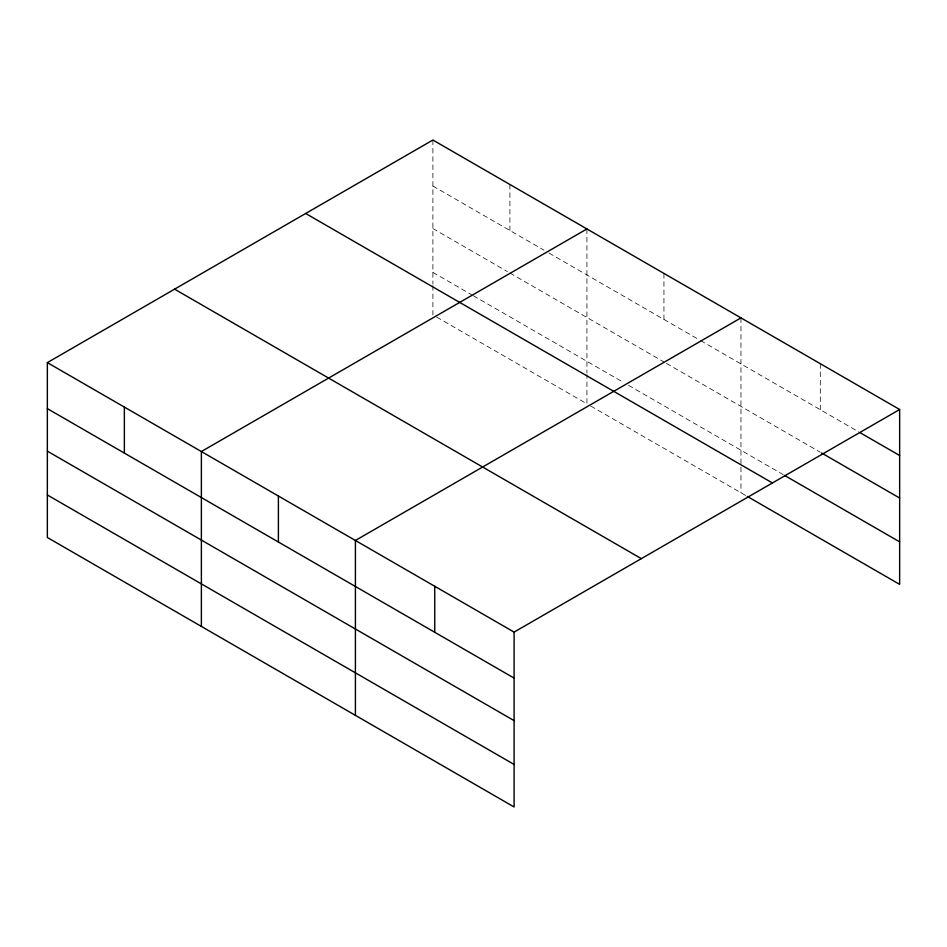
<?xml version="1.0" encoding="UTF-8"?>
<svg xmlns="http://www.w3.org/2000/svg" width="947" height="947" viewBox="0 0 947 947"><rect width="100%" height="100%" fill="white"/><g stroke="black" fill="none" stroke-linecap="round" stroke-linejoin="round"><path stroke-width="0.71" stroke-dasharray="4.74 3.55" d="M432.897 186.038L543.992 250.174M549.047 253.098L699.288 339.831M700.555 340.565L858.692 431.868M432.897 228.558L507.379 271.564M509.912 273.02L663.942 361.955M666.463 363.411L820.303 452.228M432.897 272.381L472.032 294.979M473.299 295.701L623.54 382.446M628.583 385.358L783.181 474.613M436.685 317.091L586.927 403.836L586.927 374.503M590.715 406.026L746.07 495.719M820.303 363.695L820.303 409.708M740.956 317.884L740.956 492.76M663.942 273.411L663.942 319.423M586.927 228.949L586.927 373.035M509.912 184.487L509.912 230.5M432.897 140.026L432.897 284.112M432.897 285.58L432.897 314.901"/><path stroke-width="1.42" d="M47.35 362.618L514.103 632.099L514.103 806.974L47.35 537.494L47.35 362.618L432.897 140.026L899.65 409.506L899.65 584.382L747.349 496.453M586.927 228.949L201.38 451.541L201.38 626.429M740.956 317.884L355.409 540.477L355.409 715.352M514.103 632.099L899.65 409.506M859.971 432.613L899.65 455.519M821.582 452.974L899.65 498.039M784.471 475.358L899.65 541.862M305.668 213.477L772.421 482.958M174.579 289.155L641.332 558.635M47.35 408.631L514.103 678.099M47.35 451.151L514.103 720.631M47.35 494.973L514.103 764.454M434.756 586.288L434.756 632.288M278.394 496.003L278.394 542.015M124.365 407.08L124.365 453.092"/></g></svg>
